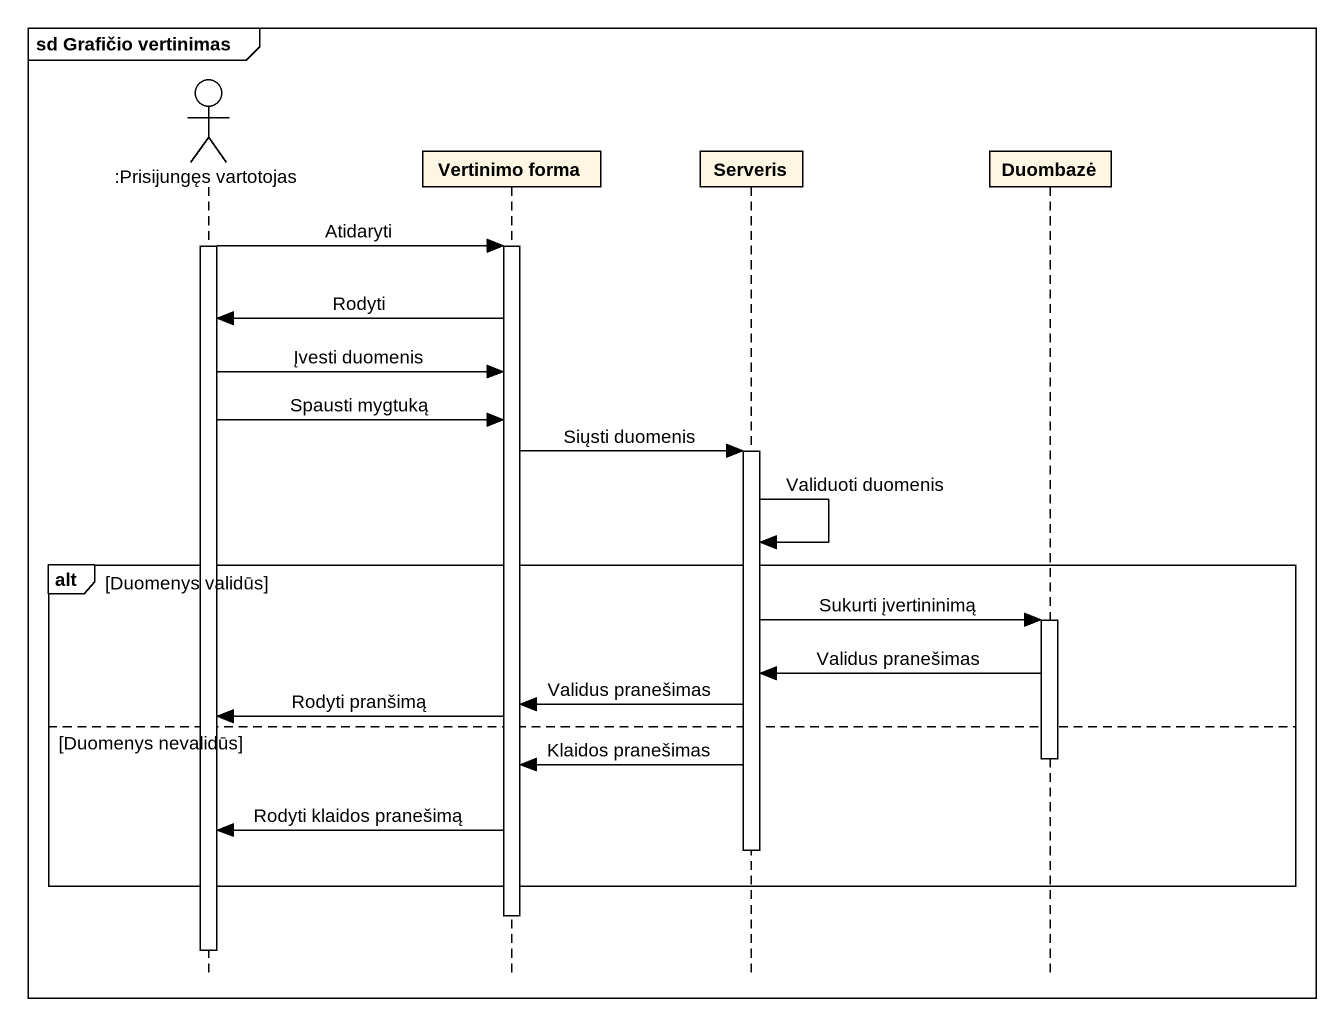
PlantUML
@startuml
mainframe sd Grafičio vertinimas
hide footbox
actor ":Prisijungęs vartotojas" as Prisijungęs_vartotojas
participant "Vertinimo forma" as Vertinimo_forma
participant Serveris
participant Duombazė

activate Prisijungęs_vartotojas
Prisijungęs_vartotojas -> Vertinimo_forma : Atidaryti
activate Vertinimo_forma
Vertinimo_forma -> Prisijungęs_vartotojas : Rodyti
Prisijungęs_vartotojas -> Vertinimo_forma : Įvesti duomenis
Prisijungęs_vartotojas -> Vertinimo_forma : Spausti mygtuką
Vertinimo_forma -> Serveris : Siųsti duomenis
activate Serveris
Serveris -> Serveris : Validuoti duomenis
alt Duomenys validūs
  Serveris -> Duombazė : Sukurti įvertininimą
  activate Duombazė
  Duombazė -> Serveris : Validus pranešimas
  Serveris -> Vertinimo_forma : Validus pranešimas
  Vertinimo_forma -> Prisijungęs_vartotojas : Rodyti pranšimą
else Duomenys nevalidūs
  deactivate Duombazė
  Serveris -> Vertinimo_forma : Klaidos pranešimas
  Vertinimo_forma -> Prisijungęs_vartotojas : Rodyti klaidos pranešimą
  deactivate Serveris
end
deactivate Vertinimo_forma
deactivate Prisijungęs_vartotojas
@enduml
